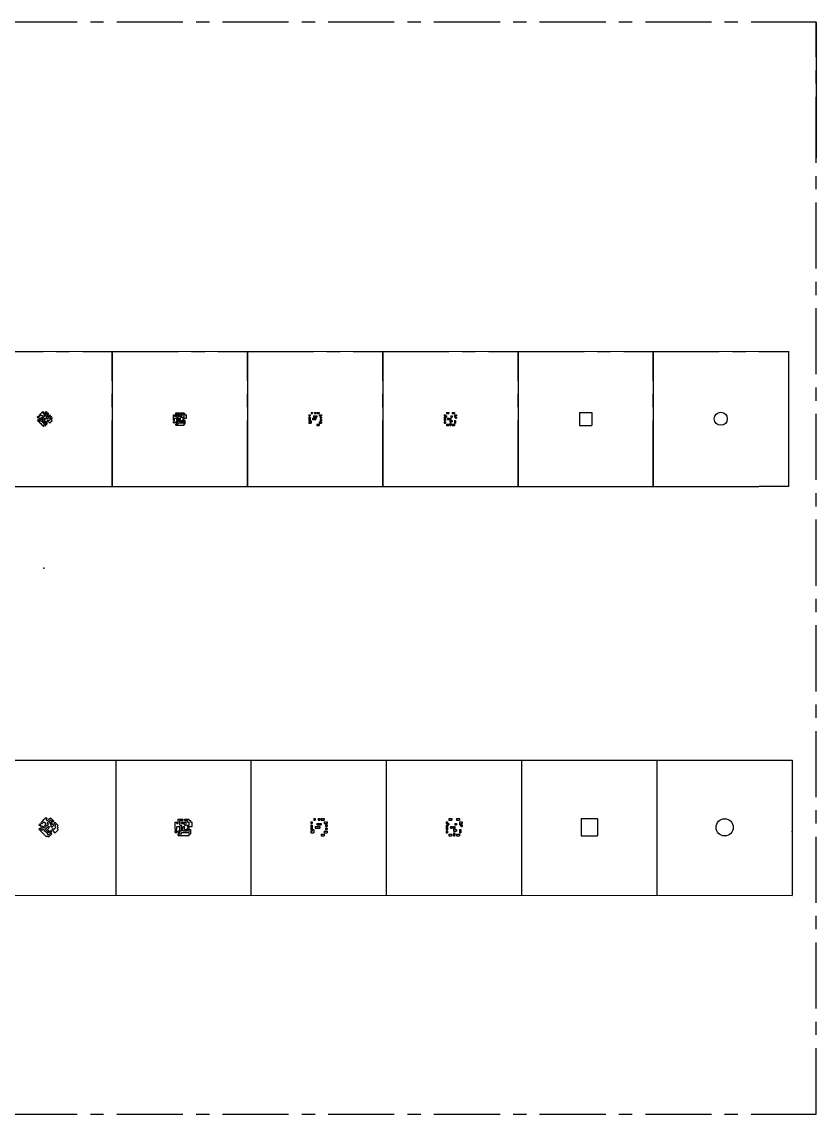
# Model space of a CAD drawing. Header units: millimetres. Extents: x -148 to 148, y -105 to 105.
# Drawn here: x -4.2 to 148.5, y -105 to 105 of the extents above; entities that cross this region are included whole.
import ezdxf

# ---------------------------------------------------------------- set-up
doc = ezdxf.new("R2010")
doc.units = ezdxf.units.MM
doc.header["$PDSIZE"] = -1
doc.linetypes.add('CENTERX2', pattern=[20.32, 12.7, -2.54, 2.54, -2.54])

msp = doc.modelspace()

# ---------------------------------------------------------------- linework, layer by layer
at = {"color": 7, "linetype": 'CENTERX2'}
for p, q in [((-148.5, 105), (148.5, 105)), ((148.5, -105), (148.5, 105)), ((-12.82, 41.64), (13.18, 41.64)), ((13.18, 15.68), (13.18, 41.68)), ((13.18, 15.68), (13.18, 41.68)), ((13.18, 15.68), (13.18, 41.68)), ((13.18, 41.64), (39.18, 41.64)), ((39.18, 15.68), (39.18, 41.68)), ((39.18, 15.68), (39.18, 41.68)), ((39.18, 41.64), (65.18, 41.64)), ((39.18, 15.68), (39.18, 41.64)), ((65.18, 15.68), (65.18, 41.68)), ((65.18, 15.68), (65.18, 41.68)), ((65.18, 41.64), (91.18, 41.64)), ((65.18, 15.68), (65.18, 41.64)), ((91.18, 15.68), (91.18, 41.68)), ((91.18, 15.68), (91.18, 41.68)), ((91.18, 41.64), (117.18, 41.64)), ((91.18, 15.68), (91.18, 41.64)), ((117.18, 15.68), (117.18, 41.68)), ((117.18, 15.68), (117.18, 41.68)), ((117.18, 41.64), (143.18, 41.64)), ((117.18, 15.68), (117.18, 41.64)), ((13.91, -62.89), (13.91, -36.89)), ((39.91, -62.89), (39.91, -36.89)), ((65.91, -62.89), (65.91, -36.89)), ((91.91, -62.89), (91.91, -36.89)), ((117.91, -62.89), (117.91, -36.89)), ((-148.5, -105), (148.5, -105))]:
    msp.add_line(p, q, dxfattribs=at)
at = {"color": 7, "linetype": 'Continuous'}
for p, q in [((148.5, 104.88), (148.5, 78.88)), ((-116.82, 41.68), (137.5, 41.64)), ((13.18, 41.68), (13.18, 15.68)), ((39.18, 41.68), (39.18, 15.68)), ((65.18, 41.68), (65.18, 15.68)), ((91.18, 41.68), (91.18, 15.68)), ((117.18, 41.68), (117.18, 15.68)), ((137.5, 41.64), (143.18, 41.64)), ((143.18, 41.68), (143.18, 15.68)), ((-0.93, 29.33), (-0.78, 29.48)), ((-0.78, 29.48), (-0.63, 29.63)), ((-0.63, 29.63), (-0.48, 29.79)), ((-0.62, 29.32), (-0.47, 29.47)), ((-0.48, 29.79), (-0.32, 29.94)), ((-0.47, 29.47), (-0.31, 29.31)), ((-0.32, 29.94), (-0.17, 30.09)), ((-0.17, 30.09), (-0.01, 29.93)), ((-0.16, 29.78), (-0.01, 29.93)), ((-0.16, 29.78), (0, 29.62)), ((0, 29.62), (0.15, 29.77)), ((0.01, 29.3), (0.16, 29.46)), ((0.15, 29.77), (0.3, 29.92)), ((0.16, 29.46), (0.31, 29.61)), ((0.3, 29.92), (0.46, 30.07)), ((0.31, 29.61), (0.47, 29.76)), ((0.32, 29.29), (0.47, 29.45)), ((0.46, 30.07), (0.62, 29.91)), ((0.47, 29.76), (0.63, 29.6)), ((0.47, 29.45), (0.64, 29.29)), ((0.62, 29.91), (0.78, 29.75)), ((0.63, 29.6), (0.79, 29.44)), ((0.78, 29.75), (0.94, 29.59)), ((0.79, 29.44), (0.94, 29.59)), ((0.95, 29.28), (1.1, 29.43)), ((1.1, 29.43), (1.26, 29.27)), ((24.93, 29.21), (24.93, 29.43)), ((24.93, 29.43), (25.16, 29.43)), ((25.16, 29.21), (25.16, 29.43)), ((25.38, 29.86), (25.61, 29.86)), ((25.38, 29.64), (25.38, 29.86)), ((25.38, 29.43), (25.38, 29.64)), ((25.38, 29.21), (25.38, 29.43)), ((25.61, 29.86), (25.84, 29.86)), ((25.61, 29.43), (25.61, 29.64)), ((25.61, 29.64), (25.84, 29.64)), ((25.61, 29.21), (25.61, 29.43)), ((25.84, 29.86), (26.07, 29.86)), ((25.84, 29.64), (26.07, 29.64)), ((25.84, 29.21), (25.84, 29.43)), ((25.84, 29.43), (26.07, 29.43)), ((26.07, 29.64), (26.07, 29.86)), ((26.07, 29.43), (26.3, 29.43)), ((26.3, 29.86), (26.52, 29.86)), ((26.3, 29.64), (26.3, 29.86)), ((26.3, 29.64), (26.52, 29.64)), ((26.3, 29.43), (26.52, 29.43)), ((26.52, 29.86), (26.75, 29.86)), ((26.52, 29.64), (26.75, 29.64)), ((26.52, 29.21), (26.52, 29.43)), ((26.75, 29.86), (26.98, 29.86)), ((26.75, 29.43), (26.75, 29.64)), ((26.75, 29.43), (26.98, 29.43)), ((26.98, 29.64), (26.98, 29.86)), ((26.98, 29.64), (27.21, 29.64)), ((26.98, 29.21), (26.98, 29.43)), ((27.21, 29.43), (27.21, 29.64)), ((27.21, 29.43), (27.44, 29.43)), ((27.44, 29.21), (27.44, 29.43)), ((50.99, 29.46), (50.99, 29.24)), ((50.99, 29.46), (51.21, 29.46)), ((51.21, 29.46), (51.21, 29.24)), ((51.43, 29.92), (51.43, 29.69)), ((51.43, 29.92), (51.64, 29.92)), ((51.43, 29.69), (51.64, 29.69)), ((51.64, 29.92), (51.64, 29.69)), ((52.07, 29.92), (52.29, 29.92)), ((52.07, 29.92), (52.07, 29.69)), ((52.07, 29.69), (52.29, 29.69)), ((52.29, 29.92), (52.29, 29.69)), ((52.51, 29.92), (52.72, 29.92)), ((52.51, 29.92), (52.51, 29.69)), ((52.51, 29.69), (52.72, 29.69)), ((52.72, 29.92), (52.94, 29.92)), ((52.72, 29.69), (52.94, 29.69)), ((52.94, 29.92), (52.94, 29.69)), ((52.94, 29.46), (53.15, 29.46)), ((52.94, 29.46), (52.94, 29.24)), ((53.15, 29.46), (53.37, 29.46)), ((53.37, 29.46), (53.37, 29.24)), ((76.99, 29.47), (77.21, 29.47)), ((76.99, 29.47), (76.99, 29.24)), ((77.21, 29.47), (77.21, 29.24)), ((77.43, 29.92), (77.64, 29.92)), ((77.43, 29.92), (77.43, 29.7)), ((77.43, 29.7), (77.64, 29.7)), ((77.64, 29.92), (77.86, 29.92)), ((77.64, 29.7), (77.86, 29.7)), ((77.86, 29.92), (77.86, 29.7)), ((78.51, 29.92), (78.51, 29.7)), ((78.51, 29.92), (78.72, 29.92)), ((78.51, 29.7), (78.72, 29.7)), ((78.72, 29.92), (78.94, 29.92)), ((78.72, 29.7), (78.94, 29.7)), ((78.94, 29.92), (78.94, 29.7)), ((78.94, 29.47), (78.94, 29.24)), ((78.94, 29.47), (79.15, 29.47)), ((79.15, 29.47), (79.37, 29.47)), ((79.37, 29.47), (79.37, 29.24)), ((102.99, 29.92), (102.99, 29.7)), ((102.99, 29.92), (103.21, 29.92)), ((102.99, 29.7), (102.99, 29.47)), ((102.99, 29.47), (102.99, 29.24)), ((103.21, 29.92), (103.43, 29.92)), ((103.43, 29.92), (103.64, 29.92)), ((103.64, 29.92), (103.86, 29.92)), ((103.86, 29.92), (104.07, 29.92)), ((104.07, 29.92), (104.29, 29.92)), ((104.29, 29.92), (104.51, 29.92)), ((104.51, 29.92), (104.72, 29.92)), ((104.72, 29.92), (104.94, 29.92)), ((104.94, 29.92), (105.15, 29.92)), ((105.15, 29.92), (105.37, 29.92)), ((105.37, 29.92), (105.37, 29.7)), ((105.37, 29.7), (105.37, 29.47)), ((105.37, 29.47), (105.37, 29.24)), ((-1.24, 29.02), (-1.09, 29.18)), ((-1.24, 29.02), (-1.08, 28.86)), ((-1.22, 28.4), (-1.07, 28.55)), ((-1.22, 28.4), (-1.06, 28.23)), ((-1.09, 29.18), (-0.92, 29.01)), ((-1.08, 28.86), (-0.92, 29.01)), ((-1.07, 28.55), (-0.91, 28.39)), ((-1.06, 28.23), (-0.9, 28.07)), ((-0.93, 29.33), (-0.77, 29.17)), ((-0.92, 28.7), (-0.76, 28.85)), ((-0.92, 28.7), (-0.76, 28.54)), ((-0.91, 28.39), (-0.75, 28.23)), ((-0.9, 28.07), (-0.74, 27.91)), ((-0.77, 29.17), (-0.62, 29.32)), ((-0.76, 28.85), (-0.6, 28.69)), ((-0.76, 28.54), (-0.6, 28.69)), ((-0.75, 28.23), (-0.59, 28.38)), ((-0.74, 27.91), (-0.58, 27.75)), ((-0.6, 28.69), (-0.45, 28.84)), ((-0.6, 28.69), (-0.44, 28.53)), ((-0.59, 28.38), (-0.43, 28.22)), ((-0.58, 27.75), (-0.42, 27.59)), ((-0.45, 28.84), (-0.3, 29)), ((-0.44, 28.53), (-0.29, 28.68)), ((-0.43, 28.22), (-0.27, 28.06)), ((-0.42, 27.59), (-0.25, 27.43)), ((-0.31, 29.31), (-0.14, 29.15)), ((-0.3, 29), (-0.14, 29.15)), ((-0.29, 28.68), (-0.14, 28.84)), ((-0.28, 28.37), (-0.13, 28.52)), ((-0.28, 28.37), (-0.12, 28.21)), ((-0.27, 28.06), (-0.11, 27.89)), ((-0.25, 27.43), (-0.09, 27.27)), ((-0.14, 28.84), (0.02, 28.99)), ((-0.13, 28.52), (0.03, 28.67)), ((-0.12, 28.21), (0.04, 28.05)), ((-0.11, 27.89), (0.05, 27.73)), ((-0.09, 27.27), (0.06, 27.42)), ((0.01, 29.3), (0.17, 29.14)), ((0.02, 28.99), (0.17, 29.14)), ((0.03, 28.67), (0.18, 28.83)), ((0.03, 28.36), (0.19, 28.51)), ((0.03, 28.36), (0.2, 28.2)), ((0.04, 28.05), (0.2, 27.89)), ((0.05, 27.73), (0.21, 27.57)), ((0.06, 27.42), (0.22, 27.26)), ((0.18, 28.83), (0.34, 28.67)), ((0.19, 28.51), (0.34, 28.67)), ((0.2, 28.2), (0.36, 28.04)), ((0.2, 27.89), (0.36, 28.04)), ((0.21, 27.57), (0.36, 27.72)), ((0.22, 27.26), (0.37, 27.41)), ((0.32, 29.29), (0.48, 29.13)), ((0.36, 28.04), (0.51, 28.19)), ((0.36, 28.04), (0.52, 27.88)), ((0.36, 27.72), (0.52, 27.88)), ((0.37, 27.41), (0.53, 27.56)), ((0.48, 29.13), (0.64, 28.97)), ((0.49, 28.82), (0.64, 28.97)), ((0.49, 28.82), (0.65, 28.66)), ((0.51, 28.19), (0.67, 28.03)), ((0.52, 27.88), (0.67, 28.03)), ((0.52, 27.88), (0.68, 27.72)), ((0.53, 27.56), (0.68, 27.72)), ((0.64, 29.29), (0.8, 29.12)), ((0.65, 28.66), (0.81, 28.81)), ((0.66, 28.34), (0.81, 28.5)), ((0.66, 28.34), (0.82, 28.18)), ((0.8, 29.12), (0.96, 28.96)), ((0.81, 28.81), (0.96, 28.96)), ((0.81, 28.5), (0.98, 28.34)), ((0.82, 28.18), (0.98, 28.02)), ((0.95, 29.28), (1.11, 29.12)), ((0.98, 28.34), (1.13, 28.49)), ((0.98, 28.02), (1.15, 27.86)), ((1.11, 29.12), (1.27, 28.95)), ((1.12, 28.8), (1.27, 28.95)), ((1.12, 28.8), (1.28, 28.64)), ((1.13, 28.49), (1.28, 28.64)), ((1.15, 27.86), (1.3, 28.01)), ((1.26, 29.27), (1.42, 29.11)), ((1.3, 28.01), (1.45, 28.17)), ((1.42, 29.11), (1.59, 28.95)), ((1.43, 28.79), (1.59, 28.95)), ((1.43, 28.79), (1.59, 28.63)), ((1.44, 28.48), (1.59, 28.63)), ((1.44, 28.48), (1.6, 28.32)), ((1.45, 28.17), (1.6, 28.32)), ((24.93, 29), (24.93, 29.21)), ((24.93, 28.78), (24.93, 29)), ((24.93, 28.56), (24.93, 28.78)), ((24.93, 28.35), (24.93, 28.56)), ((24.93, 28.35), (25.16, 28.35)), ((24.93, 27.92), (24.93, 28.13)), ((24.93, 28.13), (25.16, 28.13)), ((24.93, 27.92), (25.16, 27.92)), ((25.16, 29.21), (25.38, 29.21)), ((25.16, 28.78), (25.38, 28.78)), ((25.16, 28.56), (25.16, 28.78)), ((25.16, 28.35), (25.16, 28.56)), ((25.16, 27.92), (25.16, 28.13)), ((25.38, 28.78), (25.61, 28.78)), ((25.38, 27.92), (25.38, 28.13)), ((25.38, 28.13), (25.61, 28.13)), ((25.38, 27.92), (25.61, 27.92)), ((25.38, 27.48), (25.38, 27.7)), ((25.38, 27.7), (25.61, 27.7)), ((25.38, 27.48), (25.61, 27.48)), ((25.61, 29), (25.61, 29.21)), ((25.61, 29), (25.84, 29)), ((25.61, 28.56), (25.61, 28.78)), ((25.61, 28.35), (25.61, 28.56)), ((25.61, 28.13), (25.61, 28.35)), ((25.61, 28.13), (25.84, 28.13)), ((25.61, 27.92), (25.61, 28.13)), ((25.61, 27.7), (25.84, 27.7)), ((25.61, 27.48), (25.84, 27.48)), ((25.84, 29.21), (26.07, 29.21)), ((25.84, 28.78), (25.84, 29)), ((25.84, 28.56), (25.84, 28.78)), ((25.84, 28.35), (25.84, 28.56)), ((25.84, 28.13), (25.84, 28.35)), ((25.84, 27.92), (26.07, 27.92)), ((25.84, 27.7), (25.84, 27.92)), ((25.84, 27.48), (26.07, 27.48)), ((26.07, 29.21), (26.3, 29.21)), ((26.07, 28.78), (26.3, 28.78)), ((26.07, 28.56), (26.07, 28.78)), ((26.07, 28.35), (26.07, 28.56)), ((26.07, 28.13), (26.07, 28.35)), ((26.07, 28.13), (26.3, 28.13)), ((26.07, 27.92), (26.3, 27.92)), ((26.07, 27.48), (26.3, 27.48)), ((26.3, 29), (26.3, 29.21)), ((26.3, 29), (26.52, 29)), ((26.3, 28.56), (26.3, 28.78)), ((26.3, 28.35), (26.3, 28.56)), ((26.3, 28.35), (26.52, 28.35)), ((26.3, 28.13), (26.52, 28.13)), ((26.3, 27.92), (26.52, 27.92)), ((26.3, 27.48), (26.52, 27.48)), ((26.52, 29), (26.52, 29.21)), ((26.52, 28.35), (26.75, 28.35)), ((26.52, 28.13), (26.75, 28.13)), ((26.52, 27.92), (26.75, 27.92)), ((26.52, 27.48), (26.75, 27.48)), ((26.75, 29), (26.98, 29)), ((26.75, 28.78), (26.75, 29)), ((26.75, 28.78), (26.98, 28.78)), ((26.75, 28.35), (26.75, 28.56)), ((26.75, 28.56), (26.98, 28.56)), ((26.75, 28.35), (26.98, 28.35)), ((26.75, 28.13), (26.75, 28.35)), ((26.75, 27.92), (26.98, 27.92)), ((26.75, 27.48), (26.98, 27.48)), ((26.98, 29), (26.98, 29.21)), ((26.98, 28.78), (27.21, 28.78)), ((26.98, 28.35), (26.98, 28.56)), ((26.98, 28.13), (26.98, 28.35)), ((26.98, 28.35), (27.21, 28.35)), ((26.98, 27.92), (26.98, 28.13)), ((26.98, 27.48), (26.98, 27.7)), ((26.98, 27.7), (27.21, 27.7)), ((27.21, 28.78), (27.44, 28.78)), ((27.21, 28.13), (27.21, 28.35)), ((27.21, 27.92), (27.21, 28.13)), ((27.21, 27.7), (27.21, 27.92)), ((27.44, 29), (27.44, 29.21)), ((27.44, 28.78), (27.44, 29)), ((50.99, 29.24), (51.21, 29.24)), ((50.99, 29.01), (51.21, 29.01)), ((50.99, 29.01), (50.99, 28.78)), ((50.99, 28.78), (50.99, 28.55)), ((50.99, 28.55), (50.99, 28.32)), ((50.99, 28.32), (51.21, 28.32)), ((50.99, 28.1), (50.99, 27.87)), ((50.99, 28.1), (51.21, 28.1)), ((50.99, 27.87), (51.21, 27.87)), ((51.21, 29.01), (51.21, 28.78)), ((51.21, 28.78), (51.21, 28.55)), ((51.21, 28.55), (51.21, 28.32)), ((51.21, 28.32), (51.43, 28.32)), ((51.21, 28.32), (51.21, 28.1)), ((51.21, 27.87), (51.43, 27.87)), ((51.43, 28.32), (51.43, 28.1)), ((51.43, 28.1), (51.43, 27.87)), ((51.64, 28.78), (51.86, 28.78)), ((51.64, 28.78), (51.64, 28.55)), ((51.64, 28.55), (51.86, 28.55)), ((51.86, 29.24), (52.08, 29.24)), ((51.86, 29.24), (51.86, 29.01)), ((51.86, 29.01), (52.08, 29.01)), ((51.86, 28.78), (52.08, 28.78)), ((51.86, 28.55), (52.08, 28.55)), ((52.07, 29.01), (52.29, 29.01)), ((52.07, 28.78), (52.29, 28.78)), ((52.07, 28.55), (52.29, 28.55)), ((52.08, 29.24), (52.29, 29.24)), ((52.29, 29.24), (52.51, 29.24)), ((52.29, 29.01), (52.51, 29.01)), ((52.29, 29.01), (52.51, 29.01)), ((52.29, 28.78), (52.29, 28.55)), ((52.51, 29.24), (52.51, 29.01)), ((52.51, 27.64), (52.72, 27.64)), ((52.51, 27.64), (52.51, 27.41)), ((52.51, 27.41), (52.72, 27.41)), ((52.72, 27.64), (52.94, 27.64)), ((52.72, 27.41), (52.94, 27.41)), ((52.94, 29.24), (53.15, 29.24)), ((52.94, 28.1), (53.15, 28.1)), ((52.94, 28.1), (52.94, 27.87)), ((52.94, 27.87), (53.15, 27.87)), ((52.94, 27.64), (52.94, 27.41)), ((53.15, 29.24), (53.37, 29.24)), ((53.15, 29.01), (53.37, 29.01)), ((53.15, 29.01), (53.15, 28.78)), ((53.15, 28.78), (53.37, 28.78)), ((53.15, 28.55), (53.37, 28.55)), ((53.15, 28.55), (53.15, 28.32)), ((53.15, 28.32), (53.37, 28.32)), ((53.15, 28.1), (53.37, 28.1)), ((53.15, 27.87), (53.37, 27.87)), ((53.37, 29.01), (53.37, 28.78)), ((53.37, 28.55), (53.37, 28.32)), ((53.37, 28.1), (53.37, 27.87)), ((76.99, 29.24), (77.21, 29.24)), ((76.99, 29.01), (76.99, 28.78)), ((76.99, 29.01), (77.21, 29.01)), ((76.99, 28.78), (76.99, 28.56)), ((76.99, 28.56), (76.99, 28.33)), ((76.99, 28.33), (77.21, 28.33)), ((76.99, 28.1), (76.99, 27.87)), ((76.99, 28.1), (77.21, 28.1)), ((76.99, 27.87), (77.21, 27.87)), ((77.21, 29.24), (77.43, 29.24)), ((77.21, 29.24), (77.21, 29.01)), ((77.21, 29.01), (77.43, 29.01)), ((77.21, 29.01), (77.21, 28.78)), ((77.21, 28.78), (77.21, 28.56)), ((77.21, 28.56), (77.21, 28.33)), ((77.21, 28.1), (77.21, 27.87)), ((77.43, 29.24), (77.43, 29.01)), ((77.43, 27.64), (77.64, 27.64)), ((77.43, 27.64), (77.64, 27.64)), ((77.43, 27.64), (77.43, 27.42)), ((77.43, 27.42), (77.64, 27.42)), ((77.64, 28.78), (77.64, 28.56)), ((77.64, 28.78), (77.86, 28.78)), ((77.64, 28.56), (77.86, 28.56)), ((77.64, 27.64), (77.86, 27.64)), ((77.64, 27.42), (77.86, 27.42)), ((77.86, 28.78), (77.86, 28.56)), ((77.86, 27.64), (77.86, 27.42)), ((78.07, 28.78), (78.29, 28.78)), ((78.07, 28.78), (78.07, 28.56)), ((78.07, 28.56), (78.08, 28.56)), ((78.07, 28.33), (78.08, 28.1)), ((78.07, 28.33), (78.08, 28.33)), ((78.07, 27.87), (78.07, 27.64)), ((78.07, 27.87), (78.29, 27.87)), ((78.07, 27.64), (78.07, 27.42)), ((78.07, 27.42), (78.29, 27.42)), ((78.08, 28.56), (78.08, 28.33)), ((78.08, 28.1), (78.29, 28.1)), ((78.29, 29.24), (78.51, 29.24)), ((78.29, 29.24), (78.29, 29.01)), ((78.29, 29.01), (78.51, 29.01)), ((78.29, 28.78), (78.29, 28.56)), ((78.29, 28.56), (78.29, 28.56)), ((78.29, 28.56), (78.29, 28.33)), ((78.29, 28.33), (78.51, 28.33)), ((78.29, 28.33), (78.29, 28.33)), ((78.29, 28.1), (78.51, 28.1)), ((78.29, 27.87), (78.29, 27.64)), ((78.29, 27.64), (78.29, 27.42)), ((78.51, 29.24), (78.51, 29.01)), ((78.51, 28.33), (78.51, 28.1)), ((78.51, 27.64), (78.51, 27.42)), ((78.51, 27.64), (78.72, 27.64)), ((78.51, 27.42), (78.72, 27.42)), ((78.72, 27.64), (78.94, 27.64)), ((78.72, 27.42), (78.94, 27.42)), ((78.94, 29.24), (78.94, 29.01)), ((78.94, 29.01), (79.15, 29.01)), ((78.94, 28.33), (78.94, 28.1)), ((78.94, 28.33), (79.15, 28.33)), ((78.94, 28.1), (78.94, 27.87)), ((78.94, 27.87), (79.15, 27.87)), ((78.94, 27.64), (78.94, 27.42)), ((79.15, 29.24), (79.37, 29.24)), ((79.15, 29.24), (79.15, 29.01)), ((79.15, 29.01), (79.15, 28.78)), ((79.15, 29.01), (79.37, 29.01)), ((79.15, 28.78), (79.37, 28.78)), ((79.15, 28.33), (79.15, 28.1)), ((79.15, 28.1), (79.15, 27.87)), ((79.37, 29.01), (79.37, 28.78)), ((102.99, 29.24), (102.99, 29.01)), ((102.99, 29.01), (102.99, 28.78)), ((102.99, 28.78), (102.99, 28.56)), ((102.99, 28.56), (102.99, 28.33)), ((102.99, 28.33), (102.99, 28.1)), ((102.99, 28.1), (102.99, 27.87)), ((102.99, 27.87), (102.99, 27.64)), ((102.99, 27.64), (102.99, 27.42)), ((102.99, 27.42), (103.21, 27.42)), ((103.21, 27.42), (103.43, 27.42)), ((103.43, 27.42), (103.64, 27.42)), ((103.64, 27.42), (103.86, 27.42)), ((103.86, 27.42), (104.07, 27.42)), ((104.07, 27.42), (104.29, 27.42)), ((104.29, 27.42), (104.51, 27.42)), ((104.51, 27.42), (104.72, 27.42)), ((104.72, 27.42), (104.94, 27.42)), ((104.94, 27.42), (105.15, 27.42)), ((105.15, 27.42), (105.37, 27.42)), ((105.37, 29.24), (105.37, 29.01)), ((105.37, 29.01), (105.37, 28.78)), ((105.37, 28.78), (105.37, 28.56)), ((105.37, 28.56), (105.37, 28.33)), ((105.37, 28.33), (105.37, 28.1)), ((105.37, 28.1), (105.37, 27.87)), ((105.37, 27.87), (105.37, 27.64)), ((105.37, 27.64), (105.37, 27.42)), ((-116.82, 15.68), (137.5, 15.68)), ((143.18, 15.68), (137.5, 15.68)), ((-142.09, -36.89), (143.91, -36.96)), ((-142.09, -36.89), (143.91, -36.96)), ((13.91, -62.89), (13.91, -36.89)), ((39.91, -62.89), (39.91, -36.89)), ((65.91, -62.89), (65.91, -36.89)), ((91.91, -62.89), (91.91, -36.89)), ((117.91, -62.89), (117.91, -36.89)), ((143.91, -36.96), (143.91, -62.96)), ((0.04, -48.37), (0.24, -48.17)), ((0.24, -48.17), (0.45, -47.97)), ((0.45, -47.97), (0.66, -48.19)), ((0.46, -48.39), (0.66, -48.19)), ((0.87, -48.4), (1.07, -48.2)), ((1.07, -48.2), (1.27, -48)), ((1.27, -48), (1.48, -48.21)), ((1.48, -48.21), (1.7, -48.42)), ((25.86, -48.56), (25.86, -48.28)), ((25.86, -48.28), (26.16, -48.28)), ((26.16, -48.28), (26.46, -48.28)), ((26.46, -48.28), (26.76, -48.28)), ((26.76, -48.56), (26.76, -48.28)), ((27.06, -48.28), (27.36, -48.28)), ((27.06, -48.56), (27.06, -48.28)), ((27.36, -48.28), (27.66, -48.28)), ((27.66, -48.28), (27.96, -48.28)), ((27.96, -48.56), (27.96, -48.28)), ((51.91, -48.19), (51.91, -48.49)), ((51.91, -48.19), (52.2, -48.19)), ((52.2, -48.19), (52.2, -48.49)), ((52.77, -48.19), (52.77, -48.49)), ((52.77, -48.19), (53.05, -48.19)), ((53.05, -48.19), (53.05, -48.49)), ((53.33, -48.19), (53.33, -48.49)), ((53.33, -48.19), (53.62, -48.19)), ((53.62, -48.19), (53.9, -48.19)), ((53.9, -48.19), (53.9, -48.49)), ((77.91, -48.19), (77.91, -48.49)), ((77.91, -48.19), (78.2, -48.19)), ((78.2, -48.19), (78.48, -48.19)), ((78.48, -48.19), (78.48, -48.49)), ((79.33, -48.19), (79.33, -48.49)), ((79.33, -48.19), (79.62, -48.19)), ((79.62, -48.19), (79.9, -48.19)), ((79.9, -48.19), (79.9, -48.49)), ((103.35, -48.19), (103.35, -48.49)), ((103.35, -48.19), (103.63, -48.19)), ((103.63, -48.19), (103.91, -48.19)), ((103.91, -48.19), (104.2, -48.19)), ((104.2, -48.19), (104.48, -48.19)), ((104.48, -48.19), (104.77, -48.19)), ((104.77, -48.19), (105.05, -48.19)), ((105.05, -48.19), (105.33, -48.19)), ((105.33, -48.19), (105.62, -48.19)), ((105.62, -48.19), (105.9, -48.19)), ((105.9, -48.19), (106.19, -48.19)), ((106.19, -48.19), (106.47, -48.19)), ((106.47, -48.19), (106.47, -48.49)), ((-0.96, -49.38), (-0.76, -49.18)), ((-0.96, -49.38), (-0.75, -49.59)), ((-0.94, -50.21), (-0.74, -50)), ((-0.94, -50.21), (-0.73, -50.42)), ((-0.76, -49.18), (-0.55, -49.39)), ((-0.75, -49.59), (-0.55, -49.39)), ((-0.74, -50), (-0.53, -50.22)), ((-0.56, -48.98), (-0.36, -48.78)), ((-0.56, -48.98), (-0.35, -49.19)), ((-0.54, -49.8), (-0.34, -49.6)), ((-0.54, -49.8), (-0.32, -50.02)), ((-0.53, -50.22), (-0.31, -50.43)), ((-0.36, -48.78), (-0.16, -48.58)), ((-0.35, -49.19), (-0.15, -48.99)), ((-0.34, -49.6), (-0.12, -49.81)), ((-0.32, -50.02), (-0.12, -49.81)), ((-0.31, -50.43), (-0.11, -50.23)), ((-0.16, -48.58), (0.04, -48.37)), ((-0.15, -48.99), (0.05, -48.79)), ((-0.12, -49.81), (0.08, -49.61)), ((-0.12, -49.81), (0.09, -50.03)), ((-0.11, -50.23), (0.1, -50.44)), ((0.05, -48.79), (0.27, -49)), ((0.08, -49.61), (0.28, -49.41)), ((0.09, -50.03), (0.29, -49.83)), ((0.27, -49), (0.48, -49.21)), ((0.28, -49.41), (0.48, -49.21)), ((0.29, -49.83), (0.49, -49.63)), ((0.3, -50.24), (0.5, -50.04)), ((0.3, -50.24), (0.51, -50.45)), ((0.46, -48.39), (0.67, -48.6)), ((0.49, -49.63), (0.69, -49.42)), ((0.5, -50.04), (0.7, -49.84)), ((0.67, -48.6), (0.87, -48.4)), ((0.68, -49.01), (0.88, -48.81)), ((0.68, -49.01), (0.89, -49.22)), ((0.69, -49.42), (0.89, -49.22)), ((0.7, -49.84), (0.9, -49.64)), ((0.71, -50.25), (0.91, -50.05)), ((0.71, -50.25), (0.93, -50.46)), ((0.88, -48.81), (1.08, -48.61)), ((0.9, -49.64), (1.12, -49.85)), ((0.91, -50.05), (1.12, -49.85)), ((1.08, -48.61), (1.28, -48.41)), ((1.09, -49.02), (1.29, -48.82)), ((1.09, -49.02), (1.3, -49.23)), ((1.28, -48.41), (1.49, -48.62)), ((1.29, -48.82), (1.51, -49.03)), ((1.3, -49.23), (1.52, -49.45)), ((1.32, -49.65), (1.52, -49.45)), ((1.32, -49.65), (1.53, -49.86)), ((1.49, -48.62), (1.71, -48.83)), ((1.51, -49.03), (1.72, -49.25)), ((1.53, -49.86), (1.73, -49.66)), ((1.54, -50.27), (1.74, -50.07)), ((1.54, -50.27), (1.75, -50.48)), ((1.7, -48.42), (1.91, -48.63)), ((1.71, -48.83), (1.91, -48.63)), ((1.72, -49.25), (1.93, -49.46)), ((1.73, -49.66), (1.93, -49.46)), ((1.74, -50.07), (1.95, -50.28)), ((1.92, -49.05), (2.12, -48.84)), ((1.92, -49.05), (2.13, -49.26)), ((1.95, -50.28), (2.15, -50.08)), ((2.12, -48.84), (2.33, -49.06)), ((2.13, -49.26), (2.34, -49.47)), ((2.14, -49.67), (2.34, -49.47)), ((2.14, -49.67), (2.35, -49.88)), ((2.15, -50.08), (2.35, -49.88)), ((2.33, -49.06), (2.54, -49.27)), ((2.54, -49.27), (2.76, -49.48)), ((2.56, -49.68), (2.76, -49.48)), ((2.56, -49.68), (2.77, -49.89)), ((2.57, -50.09), (2.77, -49.89)), ((2.57, -50.09), (2.78, -50.31)), ((2.58, -50.51), (2.78, -50.31)), ((25.26, -48.85), (25.56, -48.85)), ((25.26, -49.13), (25.26, -48.85)), ((25.26, -49.42), (25.26, -49.13)), ((25.26, -49.7), (25.26, -49.42)), ((25.26, -49.98), (25.26, -49.7)), ((25.26, -50.27), (25.26, -49.98)), ((25.26, -50.27), (25.56, -50.27)), ((25.56, -49.13), (25.56, -48.85)), ((25.56, -49.13), (25.86, -49.13)), ((25.56, -49.7), (25.86, -49.7)), ((25.56, -49.98), (25.56, -49.7)), ((25.56, -50.27), (25.56, -49.98)), ((25.86, -48.85), (25.86, -48.56)), ((25.86, -49.13), (25.86, -48.85)), ((25.86, -49.7), (26.16, -49.7)), ((26.16, -48.56), (26.46, -48.56)), ((26.16, -48.85), (26.16, -48.56)), ((26.16, -49.13), (26.16, -48.85)), ((26.16, -49.42), (26.16, -49.13)), ((26.16, -49.42), (26.46, -49.42)), ((26.16, -49.98), (26.16, -49.7)), ((26.16, -50.27), (26.16, -49.98)), ((26.16, -50.55), (26.16, -50.27)), ((26.46, -48.56), (26.76, -48.56)), ((26.46, -49.13), (26.46, -48.85)), ((26.46, -48.85), (26.76, -48.85)), ((26.46, -49.13), (26.76, -49.13)), ((26.46, -49.7), (26.46, -49.42)), ((26.46, -49.98), (26.46, -49.7)), ((26.46, -50.27), (26.46, -49.98)), ((26.46, -50.55), (26.46, -50.27)), ((26.76, -48.85), (27.06, -48.85)), ((26.76, -49.13), (27.06, -49.13)), ((26.76, -49.98), (26.76, -49.7)), ((26.76, -49.7), (27.06, -49.7)), ((26.76, -50.27), (26.76, -49.98)), ((26.76, -50.55), (26.76, -50.27)), ((27.06, -48.56), (27.36, -48.56)), ((27.06, -48.85), (27.36, -48.85)), ((27.06, -49.42), (27.06, -49.13)), ((27.06, -49.42), (27.36, -49.42)), ((27.06, -49.98), (27.06, -49.7)), ((27.06, -50.27), (27.06, -49.98)), ((27.06, -50.27), (27.36, -50.27)), ((27.36, -48.56), (27.66, -48.56)), ((27.36, -49.13), (27.36, -48.85)), ((27.36, -49.42), (27.36, -49.13)), ((27.36, -50.27), (27.66, -50.27)), ((27.66, -48.85), (27.66, -48.56)), ((27.66, -48.85), (27.96, -48.85)), ((27.66, -49.42), (27.96, -49.42)), ((27.66, -49.7), (27.66, -49.42)), ((27.66, -49.7), (27.96, -49.7)), ((27.66, -49.98), (27.96, -49.98)), ((27.66, -50.27), (27.66, -49.98)), ((27.66, -50.27), (27.96, -50.27)), ((27.66, -50.55), (27.66, -50.27)), ((27.96, -48.56), (28.26, -48.56)), ((27.96, -49.13), (27.96, -48.85)), ((27.96, -49.42), (27.96, -49.13)), ((27.96, -49.7), (28.26, -49.7)), ((27.96, -50.27), (27.96, -49.98)), ((27.96, -50.55), (27.96, -50.27)), ((27.96, -50.27), (28.26, -50.27)), ((28.26, -48.85), (28.26, -48.56)), ((28.26, -48.85), (28.56, -48.85)), ((28.26, -49.7), (28.56, -49.7)), ((28.26, -50.55), (28.26, -50.27)), ((28.56, -49.13), (28.56, -48.85)), ((28.56, -49.42), (28.56, -49.13)), ((28.56, -49.7), (28.56, -49.42)), ((51.35, -48.79), (51.35, -49.09)), ((51.35, -48.79), (51.63, -48.79)), ((51.35, -49.09), (51.63, -49.09)), ((51.35, -49.46), (51.35, -49.76)), ((51.35, -49.46), (51.63, -49.46)), ((51.35, -49.76), (51.35, -50.06)), ((51.35, -50.06), (51.35, -50.36)), ((51.35, -50.36), (51.63, -50.36)), ((51.63, -48.79), (51.63, -49.09)), ((51.63, -49.46), (51.63, -49.76)), ((51.63, -49.76), (51.63, -50.06)), ((51.63, -50.06), (51.63, -50.36)), ((51.63, -50.29), (51.63, -50.59)), ((51.63, -50.29), (51.91, -50.29)), ((51.91, -48.49), (52.2, -48.49)), ((51.91, -50.29), (51.91, -50.59)), ((52.2, -49.69), (52.2, -49.99)), ((52.2, -49.69), (52.49, -49.69)), ((52.2, -49.99), (52.49, -49.99)), ((52.49, -49.09), (52.49, -49.39)), ((52.49, -49.09), (52.77, -49.09)), ((52.49, -49.39), (52.77, -49.39)), ((52.49, -49.69), (52.77, -49.69)), ((52.49, -49.99), (52.77, -49.99)), ((52.77, -48.49), (53.05, -48.49)), ((52.77, -49.09), (53.05, -49.09)), ((52.77, -49.39), (53.05, -49.39)), ((52.77, -49.69), (53.05, -49.69)), ((52.77, -49.99), (53.05, -49.99)), ((53.05, -49.09), (53.34, -49.09)), ((53.05, -49.39), (53.33, -49.39)), ((53.05, -49.39), (53.34, -49.39)), ((53.05, -49.69), (53.05, -49.99)), ((53.33, -48.49), (53.62, -48.49)), ((53.34, -49.09), (53.34, -49.39)), ((53.62, -48.49), (53.9, -48.49)), ((53.9, -48.79), (53.9, -49.09)), ((53.9, -48.79), (54.19, -48.79)), ((53.9, -49.09), (54.19, -49.09)), ((54.19, -48.79), (54.47, -48.79)), ((54.19, -49.09), (54.47, -49.09)), ((54.19, -49.39), (54.19, -49.69)), ((54.19, -49.39), (54.47, -49.39)), ((54.19, -49.69), (54.47, -49.69)), ((54.19, -49.99), (54.19, -50.29)), ((54.19, -49.99), (54.47, -49.99)), ((54.19, -50.29), (54.47, -50.29)), ((54.47, -48.79), (54.47, -49.09)), ((54.47, -49.39), (54.47, -49.69)), ((54.47, -49.99), (54.47, -50.29)), ((77.35, -48.79), (77.35, -49.09)), ((77.35, -48.79), (77.63, -48.79)), ((77.35, -49.09), (77.63, -49.09)), ((77.35, -49.46), (77.35, -49.76)), ((77.35, -49.46), (77.63, -49.46)), ((77.35, -49.76), (77.35, -50.06)), ((77.35, -50.06), (77.35, -50.36)), ((77.35, -50.36), (77.63, -50.36)), ((77.63, -48.79), (77.63, -49.09)), ((77.63, -49.09), (77.63, -49.39)), ((77.63, -49.09), (77.91, -49.09)), ((77.63, -49.39), (77.91, -49.39)), ((77.63, -49.46), (77.63, -49.76)), ((77.63, -49.76), (77.63, -50.06)), ((77.63, -50.06), (77.63, -50.36)), ((77.91, -48.49), (78.2, -48.49)), ((77.91, -49.09), (77.91, -49.39)), ((78.2, -48.49), (78.48, -48.49)), ((78.2, -49.69), (78.2, -49.99)), ((78.2, -49.69), (78.49, -49.69)), ((78.2, -49.99), (78.49, -49.99)), ((78.49, -49.69), (78.49, -49.99)), ((78.77, -49.69), (78.77, -49.99)), ((78.77, -49.69), (79.05, -49.69)), ((78.77, -49.99), (78.77, -50.29)), ((78.77, -49.99), (78.77, -49.99)), ((78.77, -50.29), (78.77, -50.59)), ((78.77, -50.29), (78.77, -50.29)), ((79.05, -49.09), (79.05, -49.39)), ((79.05, -49.09), (79.34, -49.09)), ((79.05, -49.39), (79.34, -49.39)), ((79.05, -49.69), (79.05, -49.99)), ((79.05, -49.99), (79.05, -49.99)), ((79.05, -49.99), (79.05, -50.29)), ((79.05, -50.29), (79.34, -50.29)), ((79.05, -50.29), (79.05, -50.29)), ((79.33, -48.49), (79.62, -48.49)), ((79.34, -49.09), (79.34, -49.39)), ((79.34, -50.29), (79.34, -50.59)), ((79.62, -48.49), (79.9, -48.49)), ((79.9, -48.79), (79.9, -49.09)), ((79.9, -48.79), (80.19, -48.79)), ((79.9, -49.09), (79.9, -49.39)), ((79.9, -49.39), (80.19, -49.39)), ((79.9, -50.29), (79.9, -50.59)), ((79.9, -50.29), (80.19, -50.29)), ((80.19, -48.79), (80.47, -48.79)), ((80.19, -49.09), (80.19, -49.39)), ((80.19, -49.09), (80.47, -49.09)), ((80.19, -49.39), (80.19, -49.69)), ((80.19, -49.39), (80.47, -49.39)), ((80.19, -49.69), (80.47, -49.69)), ((80.19, -50.29), (80.19, -50.59)), ((80.47, -48.79), (80.47, -49.09)), ((80.47, -49.39), (80.47, -49.69)), ((103.35, -48.49), (103.35, -48.79)), ((103.35, -48.79), (103.35, -49.09)), ((103.35, -49.09), (103.35, -49.39)), ((103.35, -49.46), (103.35, -49.76)), ((103.35, -49.76), (103.35, -50.06)), ((103.35, -50.06), (103.35, -50.36)), ((103.35, -50.29), (103.35, -50.59)), ((106.47, -48.49), (106.47, -48.79)), ((106.47, -48.79), (106.47, -49.09)), ((106.47, -49.09), (106.47, -49.39)), ((106.47, -49.39), (106.47, -49.69)), ((106.47, -49.69), (106.47, -49.99)), ((106.47, -49.99), (106.47, -50.29)), ((106.47, -50.29), (106.47, -50.59)), ((-0.73, -50.42), (-0.51, -50.63)), ((-0.51, -50.63), (-0.3, -50.84)), ((-0.3, -50.84), (-0.09, -51.05)), ((-0.09, -51.05), (0.12, -51.27)), ((0.1, -50.44), (0.31, -50.65)), ((0.12, -51.27), (0.33, -51.48)), ((0.31, -50.65), (0.52, -50.86)), ((0.33, -51.48), (0.55, -51.69)), ((0.51, -50.45), (0.72, -50.66)), ((0.52, -50.86), (0.74, -51.08)), ((0.55, -51.69), (0.75, -51.49)), ((0.72, -50.66), (0.94, -50.88)), ((0.74, -51.08), (0.95, -51.29)), ((0.75, -51.49), (0.96, -51.7)), ((0.93, -50.46), (1.14, -50.67)), ((0.94, -50.88), (1.14, -50.67)), ((0.95, -51.29), (1.15, -51.09)), ((0.96, -51.7), (1.16, -51.5)), ((1.14, -50.67), (1.34, -50.47)), ((1.14, -50.67), (1.35, -50.89)), ((1.15, -51.09), (1.35, -50.89)), ((1.16, -51.5), (1.36, -51.3)), ((1.34, -50.47), (1.55, -50.69)), ((1.35, -50.89), (1.55, -50.69)), ((1.35, -50.89), (1.56, -51.1)), ((1.36, -51.3), (1.56, -51.1)), ((1.75, -50.48), (1.96, -50.7)), ((1.96, -50.7), (2.18, -50.91)), ((2.18, -50.91), (2.38, -50.71)), ((2.38, -50.71), (2.58, -50.51)), ((25.26, -50.84), (25.26, -50.55)), ((25.26, -50.55), (25.56, -50.55)), ((25.26, -50.84), (25.56, -50.84)), ((25.56, -50.84), (25.56, -50.55)), ((25.86, -50.55), (26.16, -50.55)), ((25.86, -50.84), (25.86, -50.55)), ((25.86, -50.84), (26.16, -50.84)), ((25.86, -51.12), (26.16, -51.12)), ((25.86, -51.41), (25.86, -51.12)), ((25.86, -51.41), (26.16, -51.41)), ((26.16, -50.55), (26.46, -50.55)), ((26.16, -50.84), (26.16, -50.55)), ((26.16, -51.12), (26.46, -51.12)), ((26.16, -51.41), (26.46, -51.41)), ((26.46, -51.12), (26.46, -50.84)), ((26.46, -50.84), (26.76, -50.84)), ((26.46, -51.41), (26.76, -51.41)), ((26.76, -50.55), (27.06, -50.55)), ((26.76, -50.84), (27.06, -50.84)), ((26.76, -51.41), (27.06, -51.41)), ((27.06, -50.55), (27.36, -50.55)), ((27.06, -50.84), (27.36, -50.84)), ((27.06, -51.41), (27.36, -51.41)), ((27.36, -50.55), (27.66, -50.55)), ((27.36, -50.84), (27.66, -50.84)), ((27.36, -51.41), (27.66, -51.41)), ((27.66, -50.84), (27.96, -50.84)), ((27.66, -51.41), (27.96, -51.41)), ((27.96, -50.84), (27.96, -50.55)), ((27.96, -51.41), (27.96, -51.12)), ((27.96, -51.12), (28.26, -51.12)), ((28.26, -50.84), (28.26, -50.55)), ((28.26, -51.12), (28.26, -50.84)), ((51.35, -50.59), (51.35, -50.89)), ((51.35, -50.59), (51.63, -50.59)), ((51.35, -50.89), (51.63, -50.89)), ((51.63, -50.89), (51.91, -50.89)), ((51.91, -50.59), (51.91, -50.89)), ((53.33, -51.19), (53.33, -51.49)), ((53.33, -51.19), (53.62, -51.19)), ((53.33, -51.49), (53.62, -51.49)), ((53.62, -51.19), (53.9, -51.19)), ((53.62, -51.49), (53.9, -51.49)), ((53.9, -50.59), (53.9, -50.89)), ((53.9, -50.59), (54.19, -50.59)), ((53.9, -50.89), (54.19, -50.89)), ((53.9, -51.19), (53.9, -51.49)), ((54.19, -50.59), (54.47, -50.59)), ((54.19, -50.89), (54.47, -50.89)), ((54.47, -50.59), (54.47, -50.89)), ((77.35, -50.59), (77.35, -50.89)), ((77.35, -50.59), (77.63, -50.59)), ((77.35, -50.89), (77.63, -50.89)), ((77.63, -50.59), (77.63, -50.89)), ((77.91, -51.19), (77.91, -51.49)), ((77.91, -51.19), (78.2, -51.19)), ((77.91, -51.19), (78.2, -51.19)), ((77.91, -51.49), (78.2, -51.49)), ((78.2, -51.19), (78.48, -51.19)), ((78.2, -51.49), (78.48, -51.49)), ((78.48, -51.19), (78.48, -51.49)), ((78.77, -50.59), (79.05, -50.59)), ((78.77, -50.89), (78.77, -51.19)), ((78.77, -50.89), (79.05, -50.89)), ((78.77, -51.19), (78.77, -51.49)), ((78.77, -51.49), (79.05, -51.49)), ((79.05, -50.59), (79.34, -50.59)), ((79.05, -50.89), (79.05, -51.19)), ((79.05, -51.19), (79.05, -51.49)), ((79.33, -51.19), (79.33, -51.49)), ((79.33, -51.19), (79.62, -51.19)), ((79.33, -51.49), (79.62, -51.49)), ((79.62, -51.19), (79.9, -51.19)), ((79.62, -51.49), (79.9, -51.49)), ((79.9, -50.59), (79.9, -50.89)), ((79.9, -50.89), (80.19, -50.89)), ((79.9, -51.19), (79.9, -51.49)), ((80.19, -50.59), (80.19, -50.89)), ((103.35, -50.59), (103.35, -50.89)), ((103.35, -50.89), (103.35, -51.19)), ((103.35, -51.19), (103.35, -51.49)), ((103.35, -51.49), (103.63, -51.49)), ((103.63, -51.49), (103.91, -51.49)), ((103.91, -51.49), (104.2, -51.49)), ((104.2, -51.49), (104.48, -51.49)), ((104.48, -51.49), (104.77, -51.49)), ((104.77, -51.49), (105.05, -51.49)), ((105.05, -51.49), (105.33, -51.49)), ((105.33, -51.49), (105.62, -51.49)), ((105.62, -51.49), (105.9, -51.49)), ((105.9, -51.49), (106.19, -51.49)), ((106.19, -51.49), (106.47, -51.49)), ((106.47, -50.59), (106.47, -50.89)), ((106.47, -50.89), (106.47, -51.19)), ((106.47, -51.19), (106.47, -51.49)), ((-142.09, -62.89), (143.91, -62.96))]:
    msp.add_line(p, q, dxfattribs=at)
for centre, radius in [((130.17, 28.68), 1.25), ((130.91, -49.87), 1.65)]:
    msp.add_circle(centre, radius, dxfattribs=at)
for p in [(0, 0), (143.9, -50.67)]:
    msp.add_point(p, dxfattribs=at)

doc.saveas('drawing.dxf')
